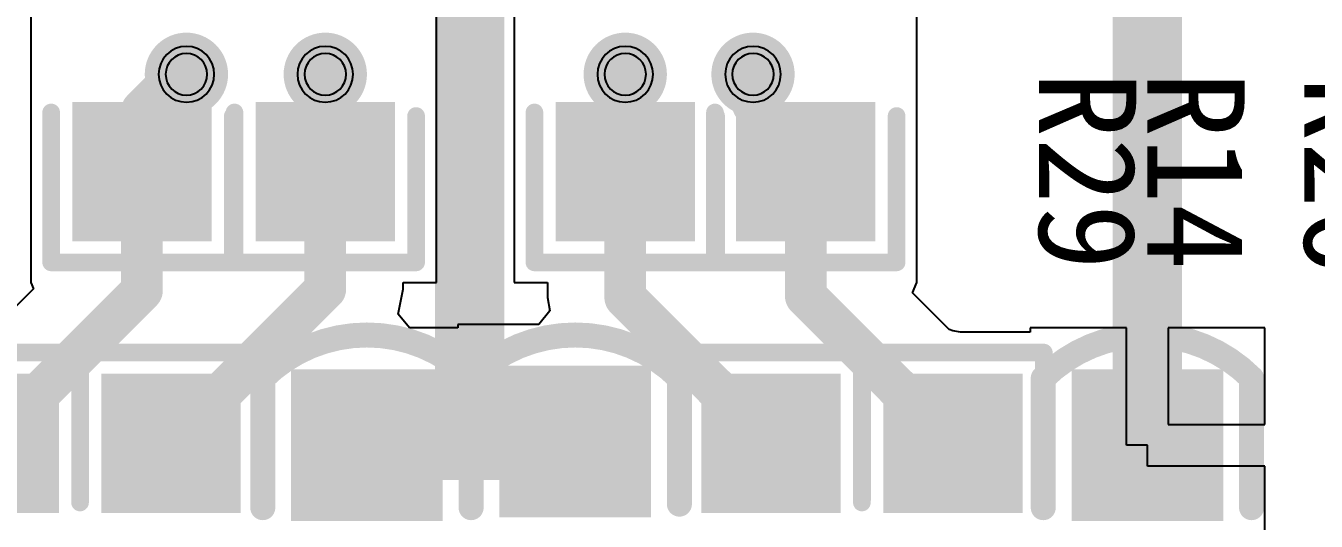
# Model space of a CAD drawing. Header units: inches. Extents: x 32166 to 66782, y 2386 to 7162.
# Drawn here: x 33085.2 to 33224.6, y 3994.6 to 4048.1 of the extents above; entities that cross this region are included whole.
import ezdxf

# ---------------------------------------------------------------- set-up
doc = ezdxf.new("R2010")
doc.units = ezdxf.units.IN
doc.header["$LTSCALE"] = 0.6431102362
doc.header["$MEASUREMENT"] = 0
for name, color, linetype in [('MULTILAYER', 9, 'CONTINUOUS'), ('TOPLAYER', 1, 'CONTINUOUS'), ('TOPOVERLAY', 2, 'CONTINUOUS'), ('TOPPASTE', 8, 'CONTINUOUS'), ('TOPSOLDER', 216, 'CONTINUOUS')]:
    doc.layers.add(name, color=color, linetype=linetype)
doc.styles.get("Standard").update_dxf_attribs({"font": 'txt', "width": 0.8})

msp = doc.modelspace()

# ---------------------------------------------------------------- linework, layer by layer
at = {"layer": 'MULTILAYER'}
for centre, radius, start, end in [((33102.55028597634, 4042.824793318478), 2.249995499987563, 0, 180), ((33117.55025597629, 4042.824793318478), 2.249995499987563, 0, 180), ((33149.95053407628, 4042.825060018489), 2.249995499987563, 0, 180), ((33163.75016357635, 4042.824793318478), 2.249995499987563, 0, 180), ((33102.55028597634, 4042.824793318478), 2.249995499987563, 180, 0), ((33117.55025597629, 4042.824793318478), 2.249995499987563, 180, 0), ((33149.95053407628, 4042.825060018489), 2.249995500096702, 180, 0), ((33163.75016357635, 4042.824793318478), 2.249995500096702, 180, 0)]:
    msp.add_arc(centre, radius, start, end, dxfattribs=at)
at = {"layer": 'TOPLAYER'}
for p, q in [((33085.75058627626, 4054.074999418486), (33085.75058627626, 4044.325018918482)), ((33129.55053677633, 4044.324980818486), (33129.55053677633, 4054.074961318491)), ((33137.95059617623, 4054.074999418486), (33137.95059617623, 4044.325018918482)), ((33181.45054727629, 4044.325018918482), (33181.45054727629, 4054.074999418486)), ((33085.75058627626, 4044.325018918482), (33085.75058627626, 4020.325143118478)), ((33129.55053677633, 4020.325028818481), (33129.55053677633, 4044.324980818486)), ((33137.95059617623, 4044.325018918482), (33137.95059617623, 4020.325066918487)), ((33181.45054727629, 4020.325143118478), (33181.45054727629, 4044.325018918482)), ((33085.75058627626, 4020.325143118478), (33085.75051007629, 4020.325066918487)), ((33085.75051007629, 4020.325066918487), (33085.75054817631, 4020.325066918487)), ((33085.75054817631, 4020.325066918487), (33086.03275487627, 4019.643800818483)), ((33125.96216447622, 4019.615797318487), (33125.96216447622, 4020.325028818481)), ((33125.96216447622, 4020.325028818481), (33129.55053677633, 4020.325028818481)), ((33137.95059617623, 4020.325066918487), (33141.53896847634, 4020.325066918487)), ((33141.53896847634, 4020.325066918487), (33141.53896847634, 4018.715761018475)), ((33180.99262337622, 4019.219519218483), (33181.45058537632, 4020.325066918487)), ((33181.45062347626, 4020.325066918487), (33181.45054727629, 4020.325143118478)), ((33181.45058537632, 4020.325066918487), (33181.45062347626, 4020.325066918487)), ((33086.03275487627, 4019.643800818483), (33081.35472257633, 4014.965768518488)), ((33125.42499257629, 4016.915078818491), (33125.96216447622, 4019.615797318487)), ((33141.53896847634, 4018.715761018475), (33141.82121327632, 4017.296764618486)), ((33184.93368737629, 4015.278455218477), (33180.99262337622, 4019.219519218483)), ((33126.63352457628, 4015.442475718484), (33125.42499257629, 4016.915078818491)), ((33141.82121327632, 4017.296764618486), (33140.61268127624, 4015.82416151848)), ((33140.61268127624, 4015.82416151848), (33131.88301877627, 4015.82416151848)), ((33131.88301877627, 4015.82416151848), (33131.88301877627, 4015.442475718484)), ((33131.88301877627, 4015.442475718484), (33126.63352457628, 4015.442475718484)), ((33185.33057507627, 4015.114053718482), (33184.93368737629, 4015.278455218477)), ((33185.3505394762, 4015.127426818484), (33185.33057507627, 4015.114053718482)), ((33185.3505394762, 4015.127388718478), (33185.3505394762, 4015.127426818484)), ((33186.16306007632, 4014.965768518488), (33185.3505394762, 4015.127388718478)), ((33193.68308567628, 4014.965768518488), (33186.16306007632, 4014.965768518488)), ((33204.10057817623, 4015.442475718484), (33193.68308567628, 4015.442475718484)), ((33193.68308567628, 4015.442475718484), (33193.68308567628, 4014.965768518488)), ((33204.10057817623, 4002.771177718487), (33204.10057817623, 4015.442475718484)), ((33219.01806167629, 4015.442475718484), (33208.60056917625, 4015.442475718484)), ((33208.60056917625, 4015.442475718484), (33208.60056917625, 4005.024983218487)), ((33219.01806167629, 4005.024983218487), (33219.01806167629, 4015.442475718484)), ((33208.60056917625, 4005.024983218487), (33219.01806167629, 4005.024983218487)), ((33206.34676367626, 4002.771177718487), (33204.10057817623, 4002.771177718487)), ((33206.34676367626, 4000.52499221849), (33206.34676367626, 4002.771177718487)), ((33219.01806167629, 4000.52499221849), (33206.34676367626, 4000.52499221849)), ((33219.01806167629, 3990.107499718482), (33219.01806167629, 4000.52499221849))]:
    msp.add_line(p, q, dxfattribs=at)
for points, const_width in [([(33133.15022477626, 4003.075330018482), (33133.15022477626, 4056.324994918485)], 7.499984999999999), ([(33206.35057367628, 4002.774987718489), (33206.35057367628, 4055.424996718479)], 7.499984999999999), ([(33097.75056227625, 4038.924953518488), (33101.6504020763, 4042.824793318478)], 4.499991), ([(33101.6504020763, 4042.824793318478), (33102.55028597634, 4042.824793318478)], 4.499991), ([(33117.55025597629, 4042.824793318478), (33117.55056077625, 4042.824488518492)], 4.499991), ([(33117.55056077625, 4032.325004818484), (33117.55056077625, 4042.824488518492)], 4.499991), ([(33149.95057217622, 4032.32504291849), (33149.95057217622, 4042.825021918483)], 4.499991), ([(33163.75016357635, 4039.525409518481), (33163.75016357635, 4042.824793318478)], 4.499991), ([(33097.75056227625, 4032.32504291849), (33097.75056227625, 4038.924953518488)], 4.499991), ([(33163.75016357635, 4039.525409518481), (33169.4505712763, 4033.825001818483)], 4.499991), ([(33169.4505712763, 4032.32504291849), (33169.4505712763, 4033.825001818483)], 4.499991), ([(33094.45060697622, 4032.32504291849), (33097.75056227625, 4032.32504291849)], 4.499991), ([(33097.75056227625, 4019.465797618481), (33097.75056227625, 4032.32504291849)], 4.499991), ([(33117.55056077625, 4019.615797318487), (33117.55056077625, 4032.325004818484)], 4.499991), ([(33149.95057217622, 4018.715761018475), (33149.95057217622, 4032.32504291849)], 4.499991), ([(33169.4505712763, 4018.865760718481), (33169.4505712763, 4032.32504291849)], 4.499991), ([(33081.2505571763, 4002.965792518486), (33097.75056227625, 4019.465797618481)], 4.499991), ([(33100.90055597625, 4002.965792518486), (33117.55056077625, 4019.615797318487)], 4.499991), ([(33169.4505712763, 4018.865760718481), (33185.3505394762, 4002.965792518486)], 4.499991), ([(33149.95057217622, 4018.715761018475), (33165.70054067624, 4002.965792518486)], 4.499991), ([(33122.0505898763, 4002.774987718489), (33144.16882097636, 4002.774987718489)], 7.499984999999999)]:
    msp.add_lwpolyline(points, dxfattribs=dict(at, const_width=const_width))
for points, const_width in [([(33100.30029047629, 4042.824793318478, 1), (33104.80028147631, 4042.824793318478, 1)], 4.499991), ([(33115.30026047632, 4042.824793318478, 1), (33119.80025147626, 4042.824793318478, 1)], 4.499991), ([(33147.70053857622, 4042.825060018489, 1), (33152.20052957633, 4042.825060018489, 1)], 4.499991), ([(33161.50016807621, 4042.824793318478, 1), (33166.00015907632, 4042.824793318478, 1)], 4.499991), ([(33100.52542337629, 4042.824793318478, 1), (33102.77538077623, 4042.824793318478, 1)], 2.2499955), ([(33100.52542337629, 4042.824793318478, 1), (33102.77538077623, 4042.824793318478, 1)], 2.2499955), ([(33101.42530727633, 4042.824793318478, 1), (33103.67526467627, 4042.824793318478, 1)], 2.2499955), ([(33116.42527727628, 4042.824793318478, 1), (33118.6752346763, 4042.824793318478, 1)], 2.2499955), ([(33116.42558207624, 4042.824488518492, 1), (33118.67553947618, 4042.824488518492, 1)], 2.2499955), ([(33116.42558207624, 4042.824488518492, 1), (33118.67553947618, 4042.824488518492, 1)], 2.2499955), ([(33148.82559347621, 4042.825021918483, 1), (33151.07555087632, 4042.825021918483, 1)], 2.2499955), ([(33162.62518487634, 4042.824793318478, 1), (33164.87514227628, 4042.824793318478, 1)], 2.2499955), ([(33096.62558357623, 4038.924953518488, 1), (33098.87554097626, 4038.924953518488, 1)], 2.2499955), ([(33096.62558357623, 4038.924953518488, 1), (33098.87554097626, 4038.924953518488, 1)], 2.2499955), ([(33162.62518487634, 4039.525409518481, 1), (33164.87514227628, 4039.525409518481, 1)], 2.2499955), ([(33162.62518487634, 4039.525409518481, 1), (33164.87514227628, 4039.525409518481, 1)], 2.2499955), ([(33168.32559257629, 4033.825001818483, 1), (33170.57554997631, 4033.825001818483, 1)], 2.2499955), ([(33168.32559257629, 4033.825001818483, 1), (33170.57554997631, 4033.825001818483, 1)], 2.2499955), ([(33093.32562827621, 4032.32504291849, 1), (33095.57558567632, 4032.32504291849, 1)], 2.2499955), ([(33096.62558357623, 4032.32504291849, 1), (33098.87554097626, 4032.32504291849, 1)], 2.2499955), ([(33096.62558357623, 4032.32504291849, 1), (33098.87554097626, 4032.32504291849, 1)], 2.2499955), ([(33096.62558357623, 4032.32504291849, 1), (33098.87554097626, 4032.32504291849, 1)], 2.2499955), ([(33116.42558207624, 4032.325004818484, 1), (33118.67553947618, 4032.325004818484, 1)], 2.2499955), ([(33116.42558207624, 4032.325004818484, 1), (33118.67553947618, 4032.325004818484, 1)], 2.2499955), ([(33148.82559347621, 4032.32504291849, 1), (33151.07555087632, 4032.32504291849, 1)], 2.2499955), ([(33148.82559347621, 4032.32504291849, 1), (33151.07555087632, 4032.32504291849, 1)], 2.2499955), ([(33168.32559257629, 4032.32504291849, 1), (33170.57554997631, 4032.32504291849, 1)], 2.2499955), ([(33168.32559257629, 4032.32504291849, 1), (33170.57554997631, 4032.32504291849, 1)], 2.2499955), ([(33096.62558357623, 4019.465797618481, 1), (33098.87554097626, 4019.465797618481, 1)], 2.2499955), ([(33096.62558357623, 4019.465797618481, 1), (33098.87554097626, 4019.465797618481, 1)], 2.2499955), ([(33116.42558207624, 4019.615797318487, 1), (33118.67553947618, 4019.615797318487, 1)], 2.2499955), ([(33116.42558207624, 4019.615797318487, 1), (33118.67553947618, 4019.615797318487, 1)], 2.2499955), ([(33168.32559257629, 4018.865760718481, 1), (33170.57554997631, 4018.865760718481, 1)], 2.2499955), ([(33168.32559257629, 4018.865760718481, 1), (33170.57554997631, 4018.865760718481, 1)], 2.2499955), ([(33148.82559347621, 4018.715761018475, 1), (33151.07555087632, 4018.715761018475, 1)], 2.2499955), ([(33148.82559347621, 4018.715761018475, 1), (33151.07555087632, 4018.715761018475, 1)], 2.2499955), ([(33204.47559647619, 4009.818458518481, 1), (33208.22555087628, 4009.818458518481, 1)], 3.749992499999999), ([(33204.47559647619, 4009.818458518481, 1), (33208.22555087628, 4009.818458518481, 1)], 3.749992499999999), ([(33158.1739237763, 4009.367430718487, 1), (33160.42388117624, 4009.367430718487, 1)], 2.2499955), ([(33158.1739237763, 4009.367430718487, 1), (33160.42388117624, 4009.367430718487, 1)], 2.2499955), ([(33177.82392257626, 4009.367430718487, 1), (33180.0738799762, 4009.367430718487, 1)], 2.2499955), ([(33177.82392257626, 4009.367430718487, 1), (33180.0738799762, 4009.367430718487, 1)], 2.2499955), ([(33122.23861337618, 4004.837988418481, 1), (33125.98856777627, 4004.837988418481, 1)], 3.749992499999999), ([(33140.61252887622, 4005.219674218488, 1), (33144.36248327631, 4005.219674218488, 1)], 3.749992499999999), ([(33164.57556197623, 4006.715785018483, 1), (33166.82551937625, 4006.715785018483, 1)], 2.2499955), ([(33184.22556077627, 4006.715785018483, 1), (33186.4755181763, 4006.715785018483, 1)], 2.2499955), ([(33202.41259577631, 4004.837988418481, 1), (33206.16255017622, 4004.837988418481, 1)], 3.749992499999999), ([(33206.53859717625, 4004.837988418481, 1), (33210.28855157634, 4004.837988418481, 1)], 3.749992499999999), ([(33120.1756126763, 4002.774987718489, 1), (33123.92556707621, 4002.774987718489, 1)], 3.749992499999999), ([(33127.21908347628, 4002.774987718489, 1), (33130.9690378762, 4002.774987718489, 1)], 3.749992499999999), ([(33127.21908347628, 4002.774987718489, 1), (33130.9690378762, 4002.774987718489, 1)], 3.749992499999999), ([(33131.27524757626, 4003.075330018482, 1), (33135.02520197626, 4003.075330018482, 1)], 3.749992499999999), ([(33134.71057217626, 4002.774987718489, 1), (33138.46052657617, 4002.774987718489, 1)], 3.749992499999999), ([(33142.29384377627, 4002.774987718489, 1), (33146.04379817619, 4002.774987718489, 1)], 3.749992499999999), ([(33204.47559647619, 4002.774987718489, 1), (33208.22555087628, 4002.774987718489, 1)], 3.749992499999999), ([(33099.77557727633, 4002.965792518486, 1), (33102.02553467626, 4002.965792518486, 1)], 2.2499955), ([(33122.23861337618, 4000.711987018485, 1), (33125.98856777627, 4000.711987018485, 1)], 3.749992499999999), ([(33160.82556947628, 4002.965792518486, 1), (33163.07552687631, 4002.965792518486, 1)], 2.2499955), ([(33164.57556197623, 4002.965792518486, 1), (33166.82551937625, 4002.965792518486, 1)], 2.2499955), ([(33180.47556827633, 4002.965792518486, 1), (33182.72552567627, 4002.965792518486, 1)], 2.2499955), ([(33184.22556077627, 4002.965792518486, 1), (33186.4755181763, 4002.965792518486, 1)], 2.2499955)]:
    msp.add_lwpolyline(points, format="xyb", close=True, dxfattribs=dict(at, const_width=const_width))
for points, const_width in [([(33206.35057367628, 4009.818458518481, -0.1989123673795613), (33204.28757297622, 4004.837988418481)], 7.499984999999999), ([(33208.41357437634, 4004.837988418481, -0.1989123673795613), (33206.35057367628, 4009.818458518481)], 7.499984999999999), ([(33165.70054067624, 4006.715785018483, -0.1989123673795613), (33159.29890247623, 4009.367430718487)], 4.499991), ([(33159.29890247623, 4009.367430718487, -0.1989123673795613), (33161.9505481763, 4002.965792518486)], 4.499991), ([(33185.3505394762, 4006.715785018483, -0.1989123673795613), (33178.94890127627, 4009.367430718487)], 4.499991), ([(33178.94890127627, 4009.367430718487, -0.1989123673795613), (33181.60054697625, 4002.965792518486)], 4.499991), ([(33129.09406067628, 4002.774987718489, -0.1989123673795613), (33124.11359057627, 4004.837988418481)], 7.499984999999999), ([(33142.48750607631, 4005.219674218488, -0.1989123673795613), (33136.58554937634, 4002.774987718489)], 7.499984999999999), ([(33124.11359057627, 4000.711987018485, -0.1989123673795613), (33129.09406067628, 4002.774987718489)], 7.499984999999999)]:
    msp.add_lwpolyline(points, format="xyb", dxfattribs=dict(at, const_width=const_width))
for points in [[(33103.75055027633, 4026.325054918483), (33103.75055027633, 4038.325030918486), (33091.75057427616, 4026.325054918483), (33091.75057427616, 4038.325030918486)], [(33111.55057277617, 4038.324992818491), (33111.55057277617, 4026.325016818477), (33123.55054877625, 4038.324992818491), (33123.55054877625, 4026.325016818477)], [(33155.9505601763, 4026.325054918483), (33155.9505601763, 4038.325030918486), (33143.95058417613, 4026.325054918483), (33143.95058417613, 4038.325030918486)], [(33163.4505832763, 4038.325030918486), (33163.4505832763, 4026.325054918483), (33175.45055927629, 4038.325030918486), (33175.45055927629, 4026.325054918483)], [(33075.2505691763, 4008.965780518482), (33075.2505691763, 3996.965804518479), (33087.25054517629, 4008.965780518482), (33087.25054517629, 3996.965804518479)], [(33094.90056797626, 4008.965780518482), (33094.90056797626, 3996.965804518479), (33106.90054397634, 4008.965780518482), (33106.90054397634, 3996.965804518479)], [(33128.71808987631, 3996.107487718489), (33128.71808987631, 4009.442487718477), (33115.38308987638, 3996.107487718489), (33115.38308987638, 4009.442487718477)], [(33137.88300677636, 4009.824173518473), (33137.88300677636, 3996.489173518485), (33151.21800677629, 4009.824173518473), (33151.21800677629, 3996.489173518485)], [(33159.70055267624, 4008.965780518482), (33159.70055267624, 3996.965804518479), (33171.70052867624, 4008.965780518482), (33171.70052867624, 3996.965804518479)], [(33179.3505514762, 4008.965780518482), (33179.3505514762, 3996.965804518479), (33191.35052747628, 4008.965780518482), (33191.35052747628, 3996.965804518479)], [(33213.0180736762, 3996.107487718489), (33213.0180736762, 4009.442487718477), (33199.68307367627, 3996.107487718489), (33199.68307367627, 4009.442487718477)]]:
    msp.add_solid(points, dxfattribs=at)
at = {"layer": 'TOPOVERLAY'}
for points, const_width in [([(33087.9405742762, 4022.515054918482), (33087.9405742762, 4038.706030918487)], 1.905), ([(33107.5605502763, 4022.515054918482), (33107.5605502763, 4038.325030918486)], 1.905), ([(33107.74061087614, 4038.705954718485), (33107.74064897617, 4022.515054918482)], 1.905), ([(33127.36051067628, 4022.515054918482), (33127.36051067628, 4038.325030918486)], 1.905), ([(33140.14058417617, 4022.515054918482), (33140.14058417617, 4038.706030918487)], 1.905), ([(33159.64062137627, 4038.705992818481), (33159.6406594763, 4022.515093018477)], 1.905), ([(33159.76056017627, 4022.515054918482), (33159.76056017627, 4038.325030918486)], 1.905), ([(33179.26052117632, 4022.515093018477), (33179.26052117632, 4038.325069018481)], 1.905), ([(33087.9405742762, 4022.515054918482), (33107.5605502763, 4022.515054918482)], 1.905), ([(33107.74064897617, 4022.515054918482), (33127.36051067628, 4022.515054918482)], 1.905), ([(33140.14058417617, 4022.515054918482), (33159.76056017627, 4022.515054918482)], 1.905), ([(33159.6406594763, 4022.515093018477), (33179.26052117632, 4022.515093018477)], 1.905), ([(33071.44056917624, 4012.775780518483), (33091.06054517635, 4012.775780518483)], 1.905), ([(33091.06054517635, 3996.584804518478), (33091.06054517635, 4012.775780518483)], 1.905), ([(33091.0905679762, 4012.775780518483), (33110.7105439763, 4012.775780518483)], 1.905), ([(33091.0905679762, 3996.965804518479), (33091.0905679762, 4012.775780518483)], 1.905), ([(33110.7105439763, 3996.584804518478), (33110.7105439763, 4012.775780518483)], 1.905), ([(33155.89055267619, 4012.775780518483), (33175.51052867629, 4012.775780518483)], 1.905), ([(33155.89055267619, 3996.965804518479), (33155.89055267619, 4012.775780518483)], 1.905), ([(33175.51052867629, 3996.584804518478), (33175.51052867629, 4012.775780518483)], 1.905), ([(33175.54055147614, 4012.775780518483), (33195.16052747625, 4012.775780518483)], 1.905), ([(33175.54055147614, 3996.965804518479), (33175.54055147614, 4012.775780518483)], 1.905), ([(33195.16052747625, 3996.584804518478), (33195.16052747625, 4012.775780518483)], 1.905), ([(33110.8006123763, 3996.024925018481), (33110.8006123763, 4010.015816518478)], 2.6999946), ([(33133.30049117633, 4010.015816518478), (33133.30049117633, 3996.406687018478)], 2.6999946), ([(33133.30060547624, 3996.024925018481), (33133.30060547624, 4010.015816518478)], 2.6999946), ([(33155.80048427637, 4010.015816518478), (33155.80048427637, 3996.406687018478)], 2.6999946), ([(33195.10059617619, 3996.024925018481), (33195.10059617619, 4010.015816518478)], 2.6999946), ([(33217.60058927623, 3996.024925018481), (33217.60058927623, 4010.015816518478)], 2.6999946)]:
    msp.add_lwpolyline(points, dxfattribs=dict(at, const_width=const_width))
for points, const_width in [([(33087.9405742762, 4038.22978091848, 1), (33087.9405742762, 4039.182280918483, 1)], 0.9525), ([(33107.5605502763, 4037.848780918479, 1), (33107.5605502763, 4038.801280918482, 1)], 0.9525), ([(33107.74061087614, 4039.182204718492, 1), (33107.74061087614, 4038.229704718478, 1)], 0.9525), ([(33127.36051067628, 4038.801280918482, 1), (33127.36051067628, 4037.848780918479, 1)], 0.9525), ([(33140.14058417617, 4038.22978091848, 1), (33140.14058417617, 4039.182280918483, 1)], 0.9525), ([(33159.64062137627, 4039.182242818488, 1), (33159.64062137627, 4038.229742818485, 1)], 0.9525), ([(33159.76056017627, 4037.848780918479, 1), (33159.76056017627, 4038.801280918482, 1)], 0.9525), ([(33179.26052117632, 4038.801319018488, 1), (33179.26052117632, 4037.848819018485, 1)], 0.9525), ([(33087.9405742762, 4022.038804918486, 1), (33087.9405742762, 4022.991304918478, 1)], 0.9525), ([(33087.9405742762, 4022.038804918486, 1), (33087.9405742762, 4022.991304918478, 1)], 0.9525), ([(33107.5605502763, 4022.038804918486, 1), (33107.5605502763, 4022.991304918478, 1)], 0.9525), ([(33107.5605502763, 4022.038804918486, 1), (33107.5605502763, 4022.991304918478, 1)], 0.9525), ([(33107.74064897617, 4022.991304918478, 1), (33107.74064897617, 4022.038804918486, 1)], 0.9525), ([(33107.74064897617, 4022.991304918478, 1), (33107.74064897617, 4022.038804918486, 1)], 0.9525), ([(33127.36051067628, 4022.991304918478, 1), (33127.36051067628, 4022.038804918486, 1)], 0.9525), ([(33127.36051067628, 4022.991304918478, 1), (33127.36051067628, 4022.038804918486, 1)], 0.9525), ([(33140.14058417617, 4022.038804918486, 1), (33140.14058417617, 4022.991304918478, 1)], 0.9525), ([(33140.14058417617, 4022.038804918486, 1), (33140.14058417617, 4022.991304918478, 1)], 0.9525), ([(33159.6406594763, 4022.991343018484, 1), (33159.6406594763, 4022.038843018481, 1)], 0.9525), ([(33159.6406594763, 4022.991343018484, 1), (33159.6406594763, 4022.038843018481, 1)], 0.9525), ([(33159.76056017627, 4022.038804918486, 1), (33159.76056017627, 4022.991304918478, 1)], 0.9525), ([(33159.76056017627, 4022.038804918486, 1), (33159.76056017627, 4022.991304918478, 1)], 0.9525), ([(33179.26052117632, 4022.991343018484, 1), (33179.26052117632, 4022.038843018481, 1)], 0.9525), ([(33179.26052117632, 4022.991343018484, 1), (33179.26052117632, 4022.038843018481, 1)], 0.9525), ([(33091.06054517635, 4013.25203051849, 1), (33091.06054517635, 4012.299530518476, 1)], 0.9525), ([(33091.06054517635, 4013.25203051849, 1), (33091.06054517635, 4012.299530518476, 1)], 0.9525), ([(33091.0905679762, 4013.25203051849, 1), (33091.0905679762, 4012.299530518476, 1)], 0.9525), ([(33091.0905679762, 4013.25203051849, 1), (33091.0905679762, 4012.299530518476, 1)], 0.9525), ([(33110.7105439763, 4013.25203051849, 1), (33110.7105439763, 4012.299530518476, 1)], 0.9525), ([(33110.7105439763, 4013.25203051849, 1), (33110.7105439763, 4012.299530518476, 1)], 0.9525), ([(33155.89055267619, 4013.25203051849, 1), (33155.89055267619, 4012.299530518476, 1)], 0.9525), ([(33155.89055267619, 4013.25203051849, 1), (33155.89055267619, 4012.299530518476, 1)], 0.9525), ([(33175.51052867629, 4013.25203051849, 1), (33175.51052867629, 4012.299530518476, 1)], 0.9525), ([(33175.51052867629, 4013.25203051849, 1), (33175.51052867629, 4012.299530518476, 1)], 0.9525), ([(33175.54055147614, 4013.25203051849, 1), (33175.54055147614, 4012.299530518476, 1)], 0.9525), ([(33175.54055147614, 4013.25203051849, 1), (33175.54055147614, 4012.299530518476, 1)], 0.9525), ([(33195.16052747625, 4013.25203051849, 1), (33195.16052747625, 4012.299530518476, 1)], 0.9525), ([(33195.16052747625, 4013.25203051849, 1), (33195.16052747625, 4012.299530518476, 1)], 0.9525), ([(33110.12563277626, 4010.015816518478, 1), (33111.47559197633, 4010.015816518478, 1)], 1.3499973), ([(33110.12563277626, 4010.015816518478, 1), (33111.47559197633, 4010.015816518478, 1)], 1.3499973), ([(33133.97547077628, 4010.015816518478, 1), (33132.6255115763, 4010.015816518478, 1)], 1.3499973), ([(33133.97547077628, 4010.015816518478, 1), (33132.6255115763, 4010.015816518478, 1)], 1.3499973), ([(33132.6256258763, 4010.015816518478, 1), (33133.97558507637, 4010.015816518478, 1)], 1.3499973), ([(33132.62566397632, 4010.015816518478, 1), (33133.9756231764, 4010.015816518478, 1)], 1.3499973), ([(33156.47546387632, 4010.015816518478, 1), (33155.12550467625, 4010.015816518478, 1)], 1.3499973), ([(33156.47550197635, 4010.015816518478, 1), (33155.12554277627, 4010.015816518478, 1)], 1.3499973), ([(33194.42561657624, 4010.015816518478, 1), (33195.77557577632, 4010.015816518478, 1)], 1.3499973), ([(33194.42561657624, 4010.015816518478, 1), (33195.77557577632, 4010.015816518478, 1)], 1.3499973), ([(33216.92560967619, 4010.015816518478, 1), (33218.27556887626, 4010.015816518478, 1)], 1.3499973), ([(33216.92564777622, 4010.015816518478, 1), (33218.27560697629, 4010.015816518478, 1)], 1.3499973), ([(33091.06054517635, 3997.061054518485, 1), (33091.06054517635, 3996.108554518481, 1)], 0.9525), ([(33091.0905679762, 3997.442054518486, 1), (33091.0905679762, 3996.489554518483, 1)], 0.9525), ([(33110.7105439763, 3997.061054518485, 1), (33110.7105439763, 3996.108554518481, 1)], 0.9525), ([(33133.97547077628, 3996.406687018478, 1), (33132.6255115763, 3996.406687018478, 1)], 1.3499973), ([(33156.47546387632, 3996.406687018478, 1), (33155.12550467625, 3996.406687018478, 1)], 1.3499973), ([(33155.89055267619, 3997.442054518486, 1), (33155.89055267619, 3996.489554518483, 1)], 0.9525), ([(33175.51052867629, 3997.061054518485, 1), (33175.51052867629, 3996.108554518481, 1)], 0.9525), ([(33175.54055147614, 3997.442054518486, 1), (33175.54055147614, 3996.489554518483, 1)], 0.9525), ([(33195.16052747625, 3997.061054518485, 1), (33195.16052747625, 3996.108554518481, 1)], 0.9525), ([(33110.12563277626, 3996.024925018481, 1), (33111.47559197633, 3996.024925018481, 1)], 1.3499973), ([(33132.6256258763, 3996.024925018481, 1), (33133.97558507637, 3996.024925018481, 1)], 1.3499973), ([(33194.42561657624, 3996.024925018481, 1), (33195.77557577632, 3996.024925018481, 1)], 1.3499973), ([(33216.92560967619, 3996.024925018481, 1), (33218.27556887626, 3996.024925018481, 1)], 1.3499973)]:
    msp.add_lwpolyline(points, format="xyb", close=True, dxfattribs=dict(at, const_width=const_width))
at = {"layer": 'TOPOVERLAY', "const_width": 2.6999946}
for points in [[(33110.8006123763, 4010.015816518478, -0.414213562372877), (33133.30064357627, 4010.015816518478)], [(33133.30049117633, 4010.015816518478, -0.414213562372877), (33155.8005223764, 4010.015816518478)], [(33195.10059617619, 4010.015816518478, -0.414213562372877), (33217.60062737625, 4010.015816518478)]]:
    msp.add_lwpolyline(points, format="xyb", dxfattribs=at)
at = {"layer": 'TOPPASTE'}
for points in [[(33103.75055027633, 4026.325054918483), (33103.75055027633, 4038.325030918486), (33091.75057427616, 4026.325054918483), (33091.75057427616, 4038.325030918486)], [(33111.55057277617, 4038.324992818491), (33111.55057277617, 4026.325016818477), (33123.55054877625, 4038.324992818491), (33123.55054877625, 4026.325016818477)], [(33155.9505601763, 4026.325054918483), (33155.9505601763, 4038.325030918486), (33143.95058417613, 4026.325054918483), (33143.95058417613, 4038.325030918486)], [(33163.4505832763, 4038.325030918486), (33163.4505832763, 4026.325054918483), (33175.45055927629, 4038.325030918486), (33175.45055927629, 4026.325054918483)], [(33075.2505691763, 4008.965780518482), (33075.2505691763, 3996.965804518479), (33087.25054517629, 4008.965780518482), (33087.25054517629, 3996.965804518479)], [(33094.90056797626, 4008.965780518482), (33094.90056797626, 3996.965804518479), (33106.90054397634, 4008.965780518482), (33106.90054397634, 3996.965804518479)], [(33128.71808987631, 3996.107487718489), (33128.71808987631, 4009.442487718477), (33115.38308987638, 3996.107487718489), (33115.38308987638, 4009.442487718477)], [(33137.88300677636, 4009.824173518473), (33137.88300677636, 3996.489173518485), (33151.21800677629, 4009.824173518473), (33151.21800677629, 3996.489173518485)], [(33159.70055267624, 4008.965780518482), (33159.70055267624, 3996.965804518479), (33171.70052867624, 4008.965780518482), (33171.70052867624, 3996.965804518479)], [(33179.3505514762, 4008.965780518482), (33179.3505514762, 3996.965804518479), (33191.35052747628, 4008.965780518482), (33191.35052747628, 3996.965804518479)], [(33213.0180736762, 3996.107487718489), (33213.0180736762, 4009.442487718477), (33199.68307367627, 3996.107487718489), (33199.68307367627, 4009.442487718477)]]:
    msp.add_solid(points, dxfattribs=at)
at = {"layer": 'TOPSOLDER'}
for centre, radius, start, end in [((33102.55028597634, 4042.824793318478), 3.011995499946352, 0, 180), ((33117.55025597629, 4042.824793318478), 3.011995499946352, 0, 180), ((33149.95053407628, 4042.825060018489), 3.011995499946352, 0, 180), ((33163.75016357635, 4042.824793318478), 3.011995499946352, 0, 180), ((33102.55028597634, 4042.824793318478), 3.011995500055491, 180, 0), ((33117.55025597629, 4042.824793318478), 3.011995500055491, 180, 0), ((33149.95053407628, 4042.825060018489), 3.011995500055491, 180, 0), ((33163.75016357635, 4042.824793318478), 3.011995500055491, 180, 0)]:
    msp.add_arc(centre, radius, start, end, dxfattribs=at)
for points in [[(33105.27455027625, 4024.801054918478), (33105.27455027625, 4039.84903091848), (33090.22657427625, 4024.801054918478), (33090.22657427625, 4039.84903091848)], [(33110.02657277625, 4039.848992818484), (33110.02657277625, 4024.801016818483), (33125.07454877617, 4039.848992818484), (33125.07454877617, 4024.801016818483)], [(33157.47456017622, 4024.801054918478), (33157.47456017622, 4039.84903091848), (33142.42658417622, 4024.801054918478), (33142.42658417622, 4039.84903091848)], [(33161.92658327638, 4039.84903091848), (33161.92658327638, 4024.801054918478), (33176.97455927621, 4039.84903091848), (33176.97455927621, 4024.801054918478)], [(33136.35900677626, 4011.348173518478), (33136.35900677626, 3994.96517351848), (33152.74200677629, 4011.348173518478), (33152.74200677629, 3994.96517351848)], [(33073.72656917638, 4010.489780518486), (33073.72656917638, 3995.441804518485), (33088.77454517621, 4010.489780518486), (33088.77454517621, 3995.441804518485)], [(33093.37656797634, 4010.489780518486), (33093.37656797634, 3995.441804518485), (33108.42454397625, 4010.489780518486), (33108.42454397625, 3995.441804518485)], [(33130.24208987632, 3994.583487718484), (33130.24208987632, 4010.966487718482), (33113.85908987637, 3994.583487718484), (33113.85908987637, 4010.966487718482)], [(33158.17655267633, 4010.489780518486), (33158.17655267633, 3995.441804518485), (33173.22452867615, 4010.489780518486), (33173.22452867615, 3995.441804518485)], [(33177.82655147628, 4010.489780518486), (33177.82655147628, 3995.441804518485), (33192.8745274762, 4010.489780518486), (33192.8745274762, 3995.441804518485)], [(33214.54207367621, 3994.583487718484), (33214.54207367621, 4010.966487718482), (33198.15907367627, 3994.583487718484), (33198.15907367627, 4010.966487718482)]]:
    msp.add_solid(points, dxfattribs=at)

# ---------------------------------------------------------------- texts
at = {"layer": 'TOPOVERLAY'}
for s, p in [('R29', (33194.6505970763, 4043.124983218489)), ('R14', (33206.35057367628, 4043.124983218489)), ('R26', (33223.30057787621, 4042.674984118481))]:
    msp.add_text(s, height=10.5000171, rotation=270, dxfattribs=at).set_placement(p)

doc.saveas('drawing.dxf')
